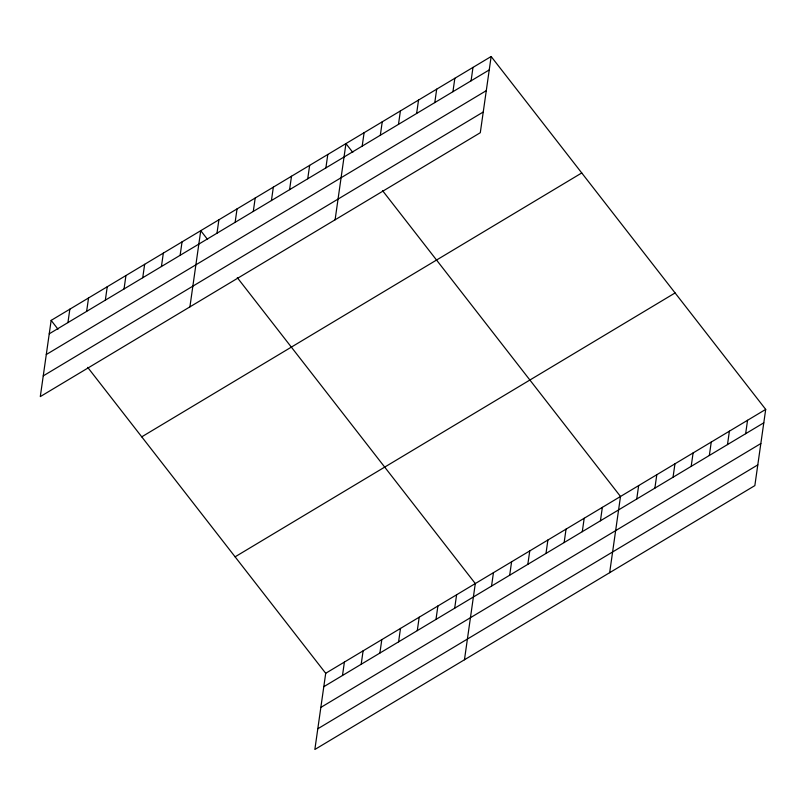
<?xml version="1.0" encoding="UTF-8"?>
<svg xmlns="http://www.w3.org/2000/svg" width="806" height="806" viewBox="0 0 806 806"><rect width="100%" height="100%" fill="white"/><g stroke="black" fill="none" stroke-linecap="round" stroke-linejoin="round"><path stroke-width="1.21" d="M51.151 320.395L40.3 396.602L480.295 132.718L491.146 56.511L51.151 320.395L58.002 329.201M67.936 322.601L69.85 309.172M86.635 311.388L88.549 297.958M105.334 300.175L107.248 286.745M124.033 288.961L125.948 275.531M142.733 277.748L144.647 264.318M161.432 266.524L163.346 253.104M180.131 255.311L182.045 241.881M189.904 306.885L200.744 230.667L207.595 239.483M216.985 233.216L218.9 219.786M235.13 222.325L237.045 208.895M253.286 211.444L255.2 198.014M271.431 200.553L273.345 187.133M289.586 189.672L291.5 176.242M307.731 178.791L309.645 165.361M325.886 167.9L327.8 154.47M335.095 219.806L345.945 143.589L352.796 152.394M362.186 146.128L364.1 132.698M380.331 135.247L382.245 121.817M398.486 124.356L400.401 110.936M87.693 367.365L325.705 673.282L314.854 749.489L754.849 485.605L765.7 409.398L491.146 56.511M416.631 113.475L418.546 100.045M342.49 675.488L344.404 662.069M434.787 102.594L436.691 89.164M361.189 664.275L363.103 650.845M452.932 91.703L454.846 78.273M379.888 653.062L381.802 639.632M471.087 80.822L472.991 67.392M398.587 641.848L400.501 628.418M417.286 630.635L419.201 617.205M435.986 619.411L437.9 605.991M454.695 608.198L456.599 594.778M464.458 659.771L475.298 583.554L237.296 277.647M491.539 586.103L493.453 572.673M509.694 575.212L511.598 561.792M527.839 564.331L529.754 550.901M545.994 553.44L547.899 540.02M564.14 542.559L566.054 529.129M582.285 531.678L584.199 518.248M600.44 520.787L602.354 507.357M609.658 572.693L620.499 496.476L382.487 190.559M636.74 499.015L638.654 485.595M654.885 488.134L656.799 474.704M673.04 477.243L674.954 463.823M691.185 466.362L693.1 452.932M709.34 455.481L711.255 442.051M727.486 444.59L729.4 431.16M745.641 433.709L747.555 420.279M49.237 333.815L489.232 69.931M46.285 354.539L486.29 90.655M43.252 375.888L483.247 112.004M141.745 436.842L581.751 172.958M235.1 556.825L675.096 292.941M325.705 673.282L765.7 409.398M323.79 686.702L763.786 422.818M320.838 707.426L760.844 443.542M317.806 728.775L757.801 464.891"/></g></svg>
